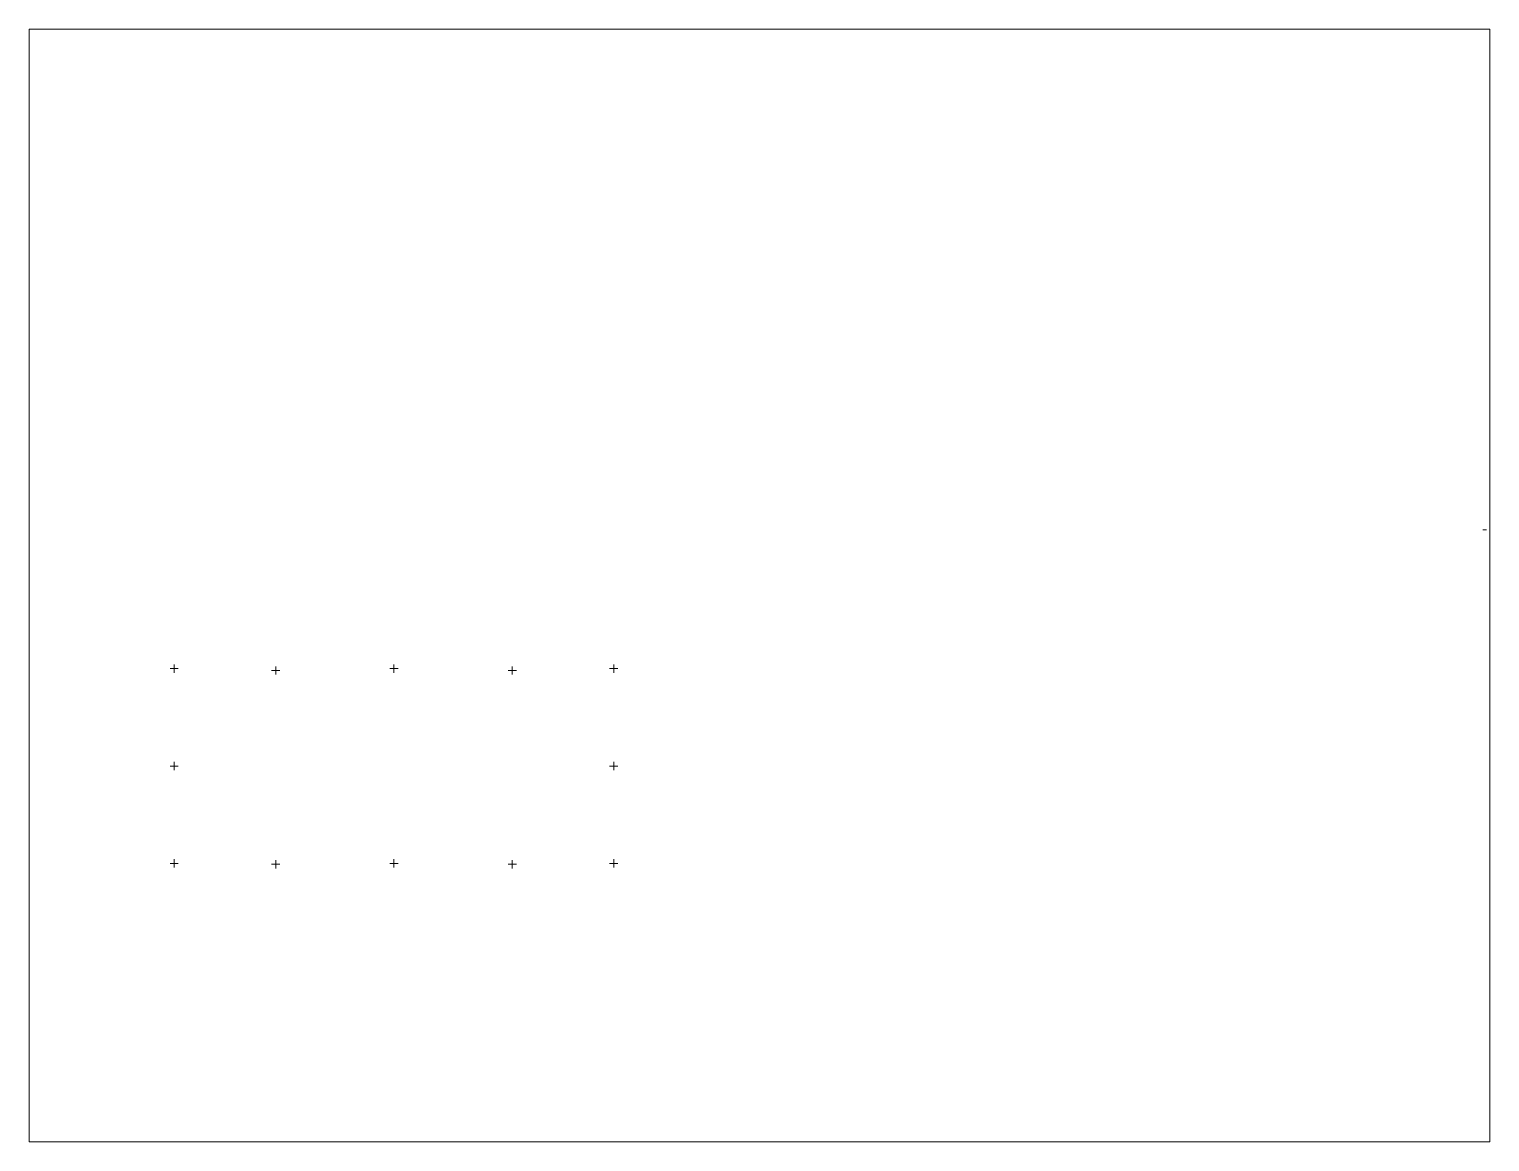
# Paper-space layout 'Layout1' of a CAD drawing. Header units: inches. Extents: x 1.05 to 9.45, y 0.8 to 7.2.
# The model-space entities are those that its viewports show. They can reach past a viewport. Long polylines and large blocks are cut down to what shows.
import ezdxf

# ---------------------------------------------------------------- set-up
doc = ezdxf.new("R2010")
doc.units = ezdxf.units.IN
doc.header["$MEASUREMENT"] = 0
doc.layers.get('0').update_dxf_attribs({"lineweight": 5})

msp = doc.modelspace()

# ---------------------------------------------------------------- linework, layer by layer
at = {"lineweight": 5}
for p, q in [((-186.75, 28.09, 24.5), (-186.75, 25.09, 24.5)), ((-106.64, 28.09, 24.5), (-106.64, 25.09, 24.5)), ((-26.53, 28.09, 24.5), (-26.53, 25.09, 24.5)), ((-188.25, 26.59, 24.5), (-185.41, 26.59, 24.5)), ((-185.41, 26.59, 24.5), (-185.25, 26.59, 24.5)), ((-108.14, 26.59, 24.5), (-105.14, 26.59, 24.5)), ((-25.03, 26.59, 24.5), (-28.03, 26.59, 24.5))]:
    msp.add_line(p, q, dxfattribs=at)
for p, q in [((-149.75, 27.4, 24.5), (-149.75, 24.43, 25.05)), ((-63.53, 27.38, 25.1), (-63.53, 24.43, 25.05)), ((-148.25, 25.9, 24.5), (-151.25, 25.9, 24.5)), ((-65.03, 25.9, 24.5), (-62.03, 25.9, 24.5)), ((-185.25, -8.91, 24.5), (-188.25, -8.91, 24.5)), ((-186.75, -7.41, 24.5), (-186.75, -10.41, 24.5)), ((-25.03, -8.91, 24.5), (-28.03, -8.91, 24.5)), ((-26.53, -7.41, 24.5), (-26.53, -10.41, 24.5)), ((-185.25, -44.41, 24.5), (-188.25, -44.41, 24.5)), ((-186.75, -42.91, 24.5), (-186.75, -45.91, 24.5)), ((-148.25, -44.74, 24.5), (-151.25, -44.74, 24.5)), ((-149.75, -43.24, 24.5), (-149.75, -46.22, 25.05)), ((-105.14, -44.41, 24.5), (-108.14, -44.41, 24.5)), ((-106.64, -42.91, 24.5), (-106.64, -45.91, 24.5)), ((-62.03, -44.74, 24.5), (-65.03, -44.74, 24.5)), ((-63.53, -43.24, 24.5), (-63.53, -46.22, 25.05)), ((-25.03, -44.41, 24.5), (-28.03, -44.41, 24.5)), ((-26.53, -42.91, 24.5), (-26.53, -45.91, 24.5))]:
    msp.add_line(p, q)
at = {"extrusion": (0, 1, -1.83697e-16), "elevation": 77.23}
msp.add_lwpolyline([(-290.25, 0.75), (-290.25, -0.75), (-291.55, 0), (-290.25, 0.75)], dxfattribs=at)

psp = doc.layouts.get("Layout1")

# ---------------------------------------------------------------- viewports
at = {"layer": '0', "view_target_point": (-120.3683, -3.2465)}
psp.add_viewport(center=(5.25, 4), size=(8.4, 6.4), view_center_point=(146.9641, 60.1452), view_height=405.626658, dxfattribs=at)

doc.saveas('drawing.dxf')
